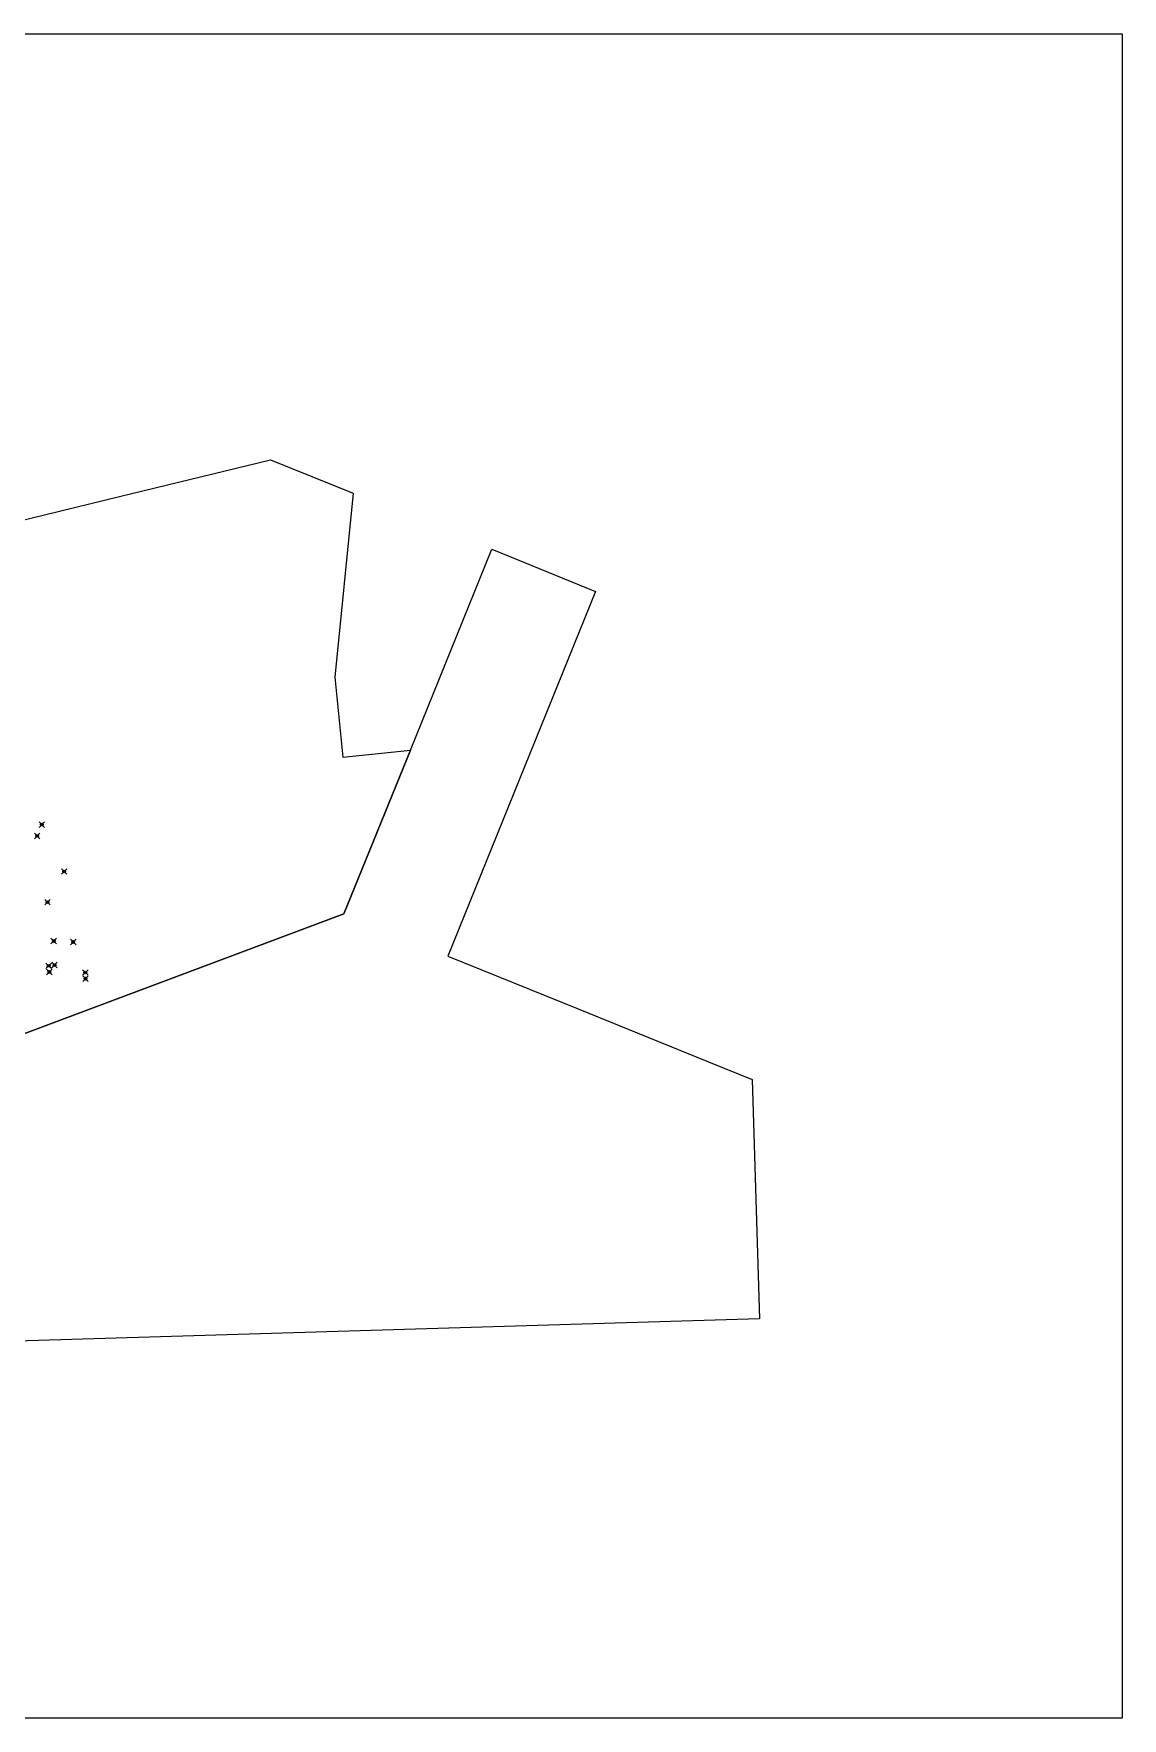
# Model space of a CAD drawing. Extents: x 83 to 1412917, y -76 to 4931737.
# Drawn here: x 1412721.8 to 1412916.7, y 4931435.2 to 4931736.6 of the extents above; entities that cross this region are included whole.
import ezdxf

# ---------------------------------------------------------------- set-up
doc = ezdxf.new("R2010")
doc.units = 0
doc.header["$MEASUREMENT"] = 0
doc.header["$PDMODE"] = 35
doc.header["$PDSIZE"] = 0.5
doc.layers.get('0').update_dxf_attribs({"color": 1, "linetype": 'CONTINUOUS'})
doc.layers.add('Ground topo-Rev01', color=1, linetype='CONTINUOUS')
doc.layers.add('nz-property-titles(LINZ DOWNLOAD)', color=1, linetype='CONTINUOUS')

msp = doc.modelspace()

# ---------------------------------------------------------------- linework, layer by layer
at = {"color": 7, "linetype": 'Continuous'}
msp.add_lwpolyline([(1412502.62299, 4931736.60475), (1412916.66888, 4931736.60475), (1412916.66888, 4931435.19635), (1412502.62299, 4931435.19635)], close=True, dxfattribs=at)
at = {"layer": 'Ground topo-Rev01', "color": 7}
for p in [(1412722.45, 4931593.07, 53.98), (1412722.45, 4931593.07, 53.98), (1412723.29, 4931595.1, 53.42), (1412723.29, 4931595.1, 53.42), (1412727.29, 4931586.7, 56.31), (1412727.29, 4931586.7, 56.31), (1412724.3, 4931581.22, 56.57), (1412724.3, 4931581.22, 56.57), (1412725.42, 4931574.28, 60.02), (1412725.42, 4931574.28, 60.02), (1412728.91, 4931574.09, 60.22), (1412728.91, 4931574.09, 60.22), (1412724.52, 4931569.83, 59.99), (1412724.52, 4931569.83, 59.99), (1412724.63, 4931568.72, 61.17), (1412724.63, 4931568.72, 61.17), (1412725.55, 4931569.96, 59.74), (1412725.55, 4931569.96, 59.74), (1412731.07, 4931568.64, 60.1), (1412731.07, 4931568.64, 60.1), (1412731.1, 4931567.53, 62.26), (1412731.1, 4931567.53, 62.26)]:
    msp.add_point(p, dxfattribs=at)
at = {"layer": 'nz-property-titles(LINZ DOWNLOAD)', "color": 30, "linetype": 'Continuous', "true_color": 0xf26722, "flags": 128}
for points in [[(1412682.69756, 4931640.46608), (1412710.05422, 4931647.15023), (1412737.41092, 4931653.83425), (1412764.2034, 4931660.38255), (1412779.00562, 4931654.38968), (1412775.7415, 4931621.47627), (1412777.16773, 4931607.16141), (1412789.24512, 4931608.39976), (1412777.35972, 4931579.10214), (1412649.6779, 4931531.31255), (1412643.41092, 4931543.7005), (1412638.89512, 4931552.66249), (1412621.57569, 4931587.76554), (1412660.66237, 4931597.30164), (1412699.74781, 4931606.83928), (1412682.69756, 4931640.46608)], [(1412665.04252, 4931501.03864), (1412649.6779, 4931531.31255), (1412777.35972, 4931579.10214), (1412789.24512, 4931608.39976), (1412803.80726, 4931644.34984), (1412822.40989, 4931636.81438), (1412795.97167, 4931571.55407), (1412819.2822, 4931562.11056), (1412842.59395, 4931552.66701), (1412850.43949, 4931549.48815), (1412851.72834, 4931506.65942), (1412665.04252, 4931501.03864)]]:
    msp.add_lwpolyline(points, close=True, dxfattribs=at)

doc.saveas('drawing.dxf')
